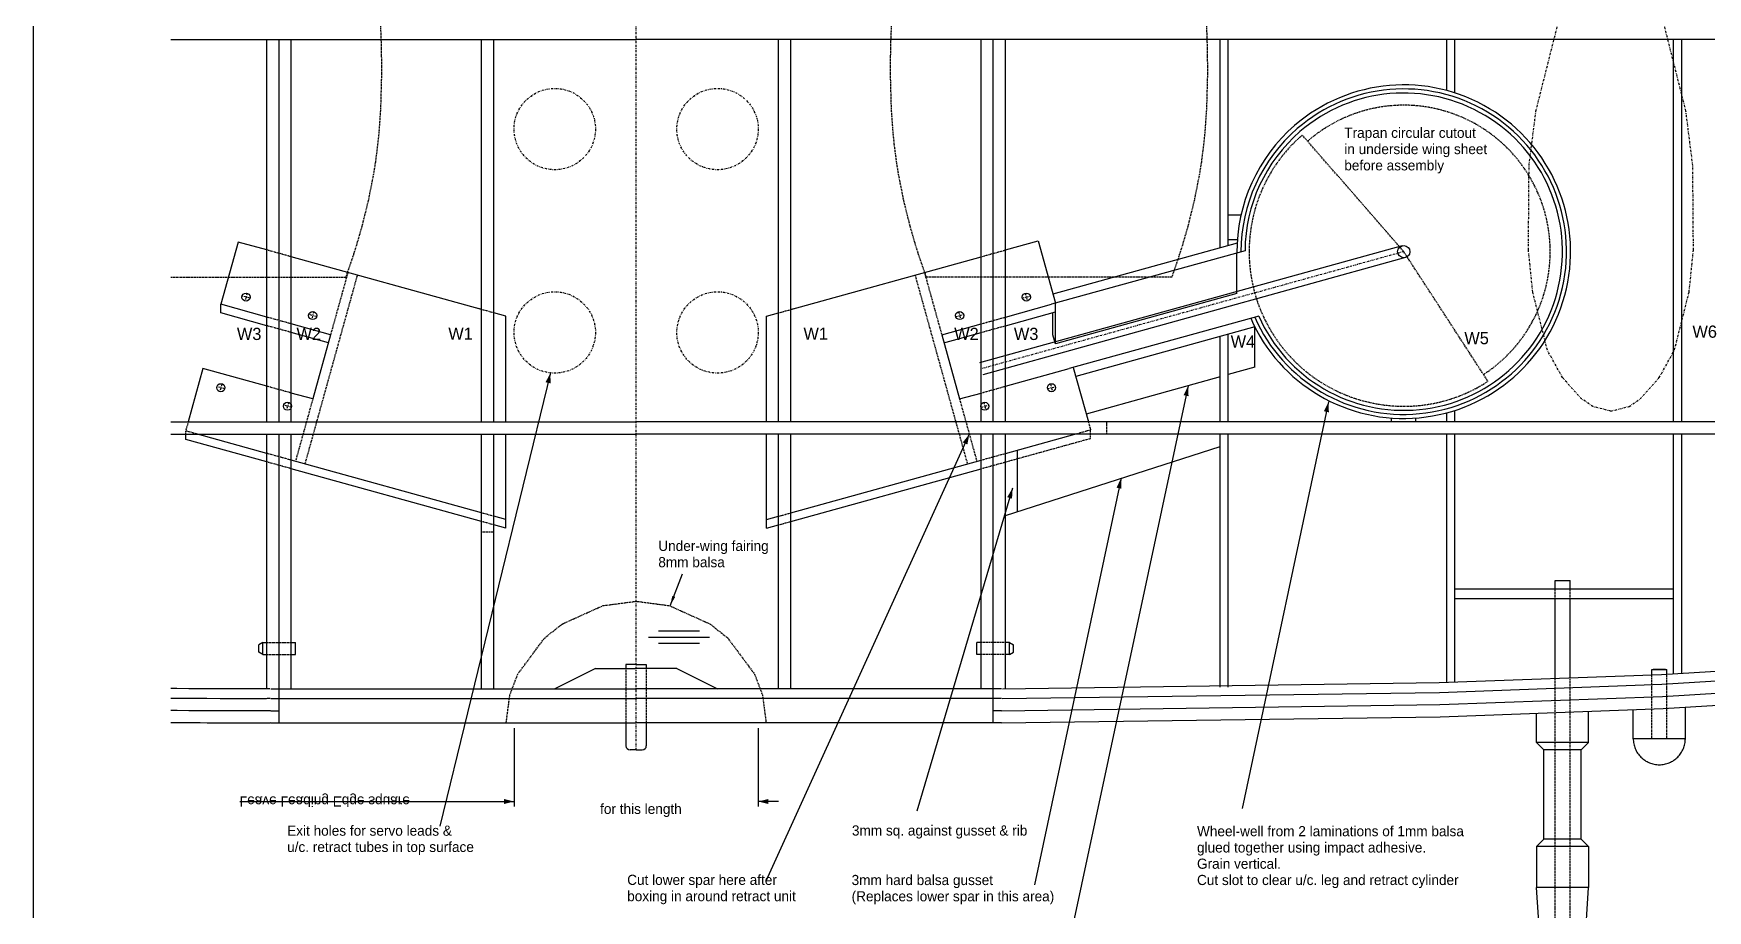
# Model space of a CAD drawing. Extents: x -1638 to 412, y -412 to 1290.
# Drawn here: x -1618.5 to -1207.1, y -52.7 to 162.9 of the extents above; entities that cross this region are included whole.
import ezdxf
from ezdxf.enums import TextEntityAlignment as Align

# ---------------------------------------------------------------- set-up
doc = ezdxf.new("R2010")
doc.units = 0
doc.linetypes.add('DASHDOT', pattern=[1, 0.5, -0.25, 0, -0.25])
doc.linetypes.add('HIDDEN', pattern=[0.375, 0.25, -0.125])
doc.layers.get('DEFPOINTS').update_dxf_attribs({"linetype": 'CONTINUOUS'})
for name, color, linetype in [('1', 7, 'CONTINUOUS'), ('3', 7, 'CONTINUOUS'), ('6', 7, 'CONTINUOUS'), ('7', 7, 'CONTINUOUS'), ('8', 7, 'CONTINUOUS')]:
    doc.layers.add(name, color=color, linetype=linetype)
doc.styles.add('txt', font='TXT', dxfattribs={"height": 0.2})
doc.dimstyles.new('MSADIM', dxfattribs={"dimtxt": 2.5, "dimasz": 2.5, "dimexe": 1.25, "dimexo": 1.25, "dimgap": 1.25, "dimtad": 1, "dimzin": 2, "dimcen": 1.25, "dimazin": 3, "dimtfac": 1, "dimtofl": 0, "dimtmove": 0, "dimatfit": 3, "dimtvp": 1.25})

# ---------------------------------------------------------------- blocks, each defined once
blk = doc.blocks.new('*D140')
at = {"layer": '7', "color": 215, "linetype": 'CONTINUOUS'}
blk.add_line((0, 0), (-29.7766, -139.0594), dxfattribs=at)
blk.add_solid([(-1.1346, -2.3137), (0, 0), (0.0877, -2.5754)], dxfattribs=at)
blk = doc.blocks.new('*D142')
at = {"layer": '7', "color": 215, "linetype": 'CONTINUOUS'}
blk.add_line((0, 0), (-27.1768, -111.4368), dxfattribs=at)
blk.add_solid([(-1.1995, -2.2807), (0, 0), (0.0149, -2.5769)], dxfattribs=at)
blk = doc.blocks.new('*D154')
at = {"layer": '7', "color": 215, "linetype": 'CONTINUOUS'}
blk.add_line((0, 0), (-49.961, -109.8671), dxfattribs=at)
blk.add_solid([(-1.6038, -2.017), (0, 0), (-0.4659, -2.5345)], dxfattribs=at)
blk = doc.blocks.new('*D157')
at = {"layer": '7', "color": 215, "linetype": 'CONTINUOUS'}
blk.add_line((0, 0), (-21.234, -99.9828), dxfattribs=at)
blk.add_solid([(-1.1307, -2.3156), (0, 0), (0.092, -2.5753)], dxfattribs=at)
blk = doc.blocks.new('*D158')
at = {"layer": '7', "color": 215, "linetype": 'CONTINUOUS'}
blk.add_line((0, 0), (-23.524, -79.4238), dxfattribs=at)
blk.add_solid([(-1.3092, -2.2196), (0, 0), (-0.1107, -2.5746)], dxfattribs=at)
blk = doc.blocks.new('*D159')
at = {"layer": '7', "color": 215, "linetype": 'CONTINUOUS'}
blk.add_line((0, 0), (-21.234, -99.9828), dxfattribs=at)
blk.add_solid([(-1.1307, -2.3156), (0, 0), (0.092, -2.5753)], dxfattribs=at)
blk = doc.blocks.new('*D164')
at = {"layer": '7', "color": 215, "linetype": 'CONTINUOUS'}
for p, q in [((-1500.3562, -7.8631), (-1500.3562, -27.1627)), ((-1440.3562, -7.8631), (-1440.3562, -27.1627)), ((-1567.7873, -25.9127), (-1500.3562, -25.9127)), ((-1435.3562, -25.9127), (-1440.3562, -25.9127))]:
    blk.add_line(p, q, dxfattribs=at)
for points in [[(-1502.8562, -25.2877), (-1500.3562, -25.9127), (-1502.8562, -25.2877), (-1502.8562, -26.5377)], [(-1437.8562, -26.5377), (-1440.3562, -25.9127), (-1437.8562, -26.5377), (-1437.8562, -25.2877)]]:
    blk.add_solid(points, dxfattribs=at)
at = {"layer": 'DEFPOINTS', "color": 0, "linetype": 'BYBLOCK'}
for p in [(-1500.3562, -6.6131), (-1440.3562, -6.6131), (-1537.19675, -24.6627), (-1500.3562, -25.9127)]:
    blk.add_point(p, dxfattribs=at).dxf.unprotected_set("ltscale", 0)
at = {"layer": '7', "color": 215, "linetype": 'CONTINUOUS', "style": 'txt', "text_generation_flag": 4}
blk.add_text('Leave Leading Edge square', height=2.5, dxfattribs=at).set_placement((-1567.7873, -24.6627))
blk = doc.blocks.new('*D170')
at = {"layer": '7', "color": 215, "linetype": 'CONTINUOUS'}
blk.add_line((0, 0), (3.0969, 7.83), dxfattribs=at)
blk.add_solid([(1.2682, 2.1868), (0, 0), (0.5708, 2.4627)], dxfattribs=at)

msp = doc.modelspace()

# ---------------------------------------------------------------- linework, layer by layer
at = {"layer": '3', "color": 166, "linetype": 'DASHDOT'}
for p, q in [((-1470.3562, -13.2131), (-1470.3562, 293.4286)), ((-1281.7272, 109.2488), (-1385.5562, 80.4545)), ((-1565.9606, 99.0475), (-1566.4952, 97.1202)), ((-1374.7516, 99.0475), (-1374.2172, 97.1202)), ((-1565.2642, 97.8165), (-1567.1916, 98.351)), ((-1375.448, 97.8165), (-1373.5208, 98.351)), ((-1548.8826, 93.2735), (-1550.8098, 93.808)), ((-1549.579, 94.5044), (-1550.1136, 92.5771)), ((-1391.8298, 93.2735), (-1389.9024, 93.808)), ((-1391.1334, 94.5044), (-1390.5988, 92.5771)), ((-1571.4454, 75.5308), (-1573.3726, 76.0653)), ((-1572.1418, 76.7618), (-1572.6764, 74.8345)), ((-1369.267, 75.5308), (-1367.3396, 76.0653)), ((-1368.5704, 76.7618), (-1368.036, 74.8345)), ((-1555.0636, 70.9878), (-1556.991, 71.5223)), ((-1555.7602, 72.2187), (-1556.2946, 70.2914)), ((-1385.6486, 70.9878), (-1383.7214, 71.5223)), ((-1384.9522, 72.2187), (-1384.4176, 70.2914))]:
    msp.add_line(p, q, dxfattribs=at)
at = {"layer": '3', "color": 5, "linetype": 'CONTINUOUS'}
for p, q in [((-1584.6944, 161.3869), (-1470.3562, 161.3869)), ((-1561.102, 67.3869), (-1561.102, 161.3869)), ((-1558.102, 67.3869), (-1558.102, 161.3869)), ((-1555.102, 67.3869), (-1555.102, 161.3869)), ((-1508.3562, 67.3869), (-1508.3562, 161.3869)), ((-1505.3562, 67.3869), (-1505.3562, 161.3869)), ((-941.0398, 161.3869), (-1470.3562, 161.3869)), ((-1435.3562, 67.3869), (-1435.3562, 161.3869)), ((-1432.3562, 67.3869), (-1432.3562, 161.3869)), ((-1385.6104, 67.3869), (-1385.6104, 161.3869)), ((-1382.6104, 67.3869), (-1382.6104, 161.3869)), ((-1379.6104, 67.3869), (-1379.6104, 161.3869)), ((-1326.875, 110.1633), (-1326.875, 161.3869)), ((-1324.875, 110.7179), (-1324.875, 161.3869)), ((-1271.1396, 148.8582), (-1271.1396, 161.3869)), ((-1269.1396, 148.2687), (-1269.1396, 161.3869)), ((-1215.4042, 67.3869), (-1215.4042, 161.3869)), ((-1213.4042, 67.3869), (-1213.4042, 161.3869)), ((-1324.875, 118.2699), (-1321.7224, 118.2699)), ((-1568.1796, 111.6249), (-1572.4288, 96.3033)), ((-1561.102, 109.6622), (-1568.1798, 111.6249)), ((-1379.6104, 109.6622), (-1371.569, 111.8921)), ((-1371.569, 111.8921), (-1367.3198, 96.5705)), ((-1322.6744, 111.3282), (-1367.9318, 98.7772)), ((-1324.875, 112.2699), (-1322.6156, 112.2699)), ((-1508.3562, 95.0344), (-1555.102, 107.9982)), ((-1432.3562, 95.0344), (-1385.6104, 107.9982)), ((-1320.7264, 109.492), (-1368.2834, 96.3033)), ((-1322.726, 98.9932), (-1322.726, 108.9375)), ((-1322.726, 98.9932), (-1367.3198, 86.6262)), ((-1572.4288, 94.1953), (-1572.4288, 96.3033)), ((-1561.102, 93.162), (-1572.4288, 96.3033)), ((-1379.6104, 93.162), (-1368.2834, 96.3033)), ((-1367.3198, 86.6262), (-1367.3198, 96.5705)), ((-1561.102, 91.054), (-1572.4288, 94.1953)), ((-1545.4472, 88.8206), (-1555.102, 91.498)), ((-1502.3562, 93.3704), (-1505.3562, 94.2023)), ((-1502.3562, 67.3869), (-1502.3562, 93.3704)), ((-1438.3562, 93.3704), (-1435.3562, 94.2023)), ((-1438.3562, 67.3869), (-1438.3562, 93.3704)), ((-1395.265, 88.8206), (-1385.6104, 91.498)), ((-1379.6104, 91.054), (-1367.3198, 94.4625)), ((-1367.9318, 88.8329), (-1367.9318, 94.2928)), ((-1317.3716, 93.4225), (-1363.9058, 80.5175)), ((-1318.3318, 90.7798), (-1362.3302, 78.578)), ((-1318.3318, 80.8355), (-1318.3318, 90.7798)), ((-1545.9902, 86.8631), (-1555.102, 89.39)), ((-1545.4472, 88.8206), (-1549.8252, 73.0347)), ((-1395.265, 88.8206), (-1390.8872, 73.0347)), ((-1394.7222, 86.8631), (-1385.6104, 89.39)), ((-1367.3198, 86.6262), (-1367.9318, 88.8329)), ((-1326.875, 67.3869), (-1326.875, 88.4106)), ((-1324.875, 67.3869), (-1324.875, 88.9652)), ((-1576.8066, 80.5175), (-1580.448, 67.3869)), ((-1561.102, 76.1622), (-1576.8066, 80.5175)), ((-1379.6104, 76.1622), (-1363.9058, 80.5175)), ((-1362.9422, 80.7847), (-1359.2266, 67.3869)), ((-1326.875, 78.4663), (-1359.7694, 69.3439)), ((-1318.3318, 80.8355), (-1324.875, 79.021)), ((-1549.8252, 73.0347), (-1555.102, 74.4981)), ((-1390.8872, 73.0347), (-1385.6104, 74.4981)), ((-1269.1396, 67.3869), (-1269.1396, 70.2289)), ((-1584.6944, 67.3869), (-1470.3562, 67.3869)), ((-877.2674, 67.3869), (-1470.3562, 67.3869)), ((-1284.7272, 67.3869), (-1284.7272, 68.3587)), ((-1278.7272, 67.3869), (-1278.7272, 68.3587)), ((-1271.1396, 67.3869), (-1271.1396, 69.6394)), ((-1584.6944, 64.3869), (-1470.3562, 64.3869)), ((-1581.0556, 63.0882), (-1581.0556, 64.3869)), ((-1561.102, 57.5545), (-1581.0556, 63.0882)), ((-1561.102, 59.6622), (-1578.1386, 64.3869)), ((-1561.102, 1.7538), (-1561.102, 64.3869)), ((-1558.102, -6.6131), (-1558.102, 64.3869)), ((-1555.102, 1.7869), (-1555.102, 64.3869)), ((-1508.3562, 1.7869), (-1508.3562, 64.3869)), ((-1505.3562, 1.7869), (-1505.3562, 64.3869)), ((-1502.3562, 41.2629), (-1502.3562, 64.3869)), ((-879.0442, 64.3869), (-1470.3562, 64.3869)), ((-1438.3562, 41.2629), (-1438.3562, 64.3869)), ((-1435.3562, 1.7869), (-1435.3562, 64.3869)), ((-1432.3562, 1.7869), (-1432.3562, 64.3869)), ((-1385.6104, 1.7869), (-1385.6104, 64.3869)), ((-1382.6104, -6.6131), (-1382.6104, 64.3869)), ((-1379.6104, 59.6622), (-1362.5734, 64.3869)), ((-1379.6104, 1.7538), (-1379.6104, 64.3869)), ((-1326.875, 2.1836), (-1326.875, 64.3869)), ((-1324.875, 2.2136), (-1324.875, 64.3869)), ((-1271.1396, 3.3716), (-1271.1396, 64.3869)), ((-1269.1396, 3.4299), (-1269.1396, 64.3869)), ((-1215.4042, 5.4667), (-1215.4042, 64.3869)), ((-1213.4042, 5.5597), (-1213.4042, 64.3869)), ((-1508.3562, 45.0346), (-1555.102, 57.9983)), ((-1432.3562, 45.0346), (-1385.6104, 57.9983)), ((-1379.6104, 44.3869), (-1326.875, 61.3869)), ((-1376.6104, 45.354), (-1376.6104, 60.4942)), ((-1508.3562, 42.9268), (-1555.102, 55.8906)), ((-1432.3562, 42.9268), (-1385.6104, 55.8906)), ((-1502.3562, 43.3706), (-1505.3562, 44.2026)), ((-1502.3562, 41.2629), (-1505.3562, 42.0949)), ((-1438.3562, 43.3706), (-1435.3562, 44.2026)), ((-1438.3562, 41.2629), (-1435.3562, 42.0949)), ((-1269.1396, 26.3869), (-1215.4042, 26.3869)), ((-1244.5264, 28.3869), (-1240.8692, 28.3869)), ((-1244.5264, 26.3869), (-1244.5264, 28.3869)), ((-1240.8692, 26.3869), (-1240.8692, 28.3869)), ((-1269.1396, 23.9869), (-1215.4042, 23.9869)), ((-1244.5264, 4.2512), (-1244.5264, 23.9869)), ((-1240.8692, 4.3894), (-1240.8692, 23.9869)), ((-1562.102, 13.1898), (-1563.102, 12.6125)), ((-1563.102, 10.7671), (-1563.102, 12.6125)), ((-1562.102, 10.1898), (-1562.102, 13.1898)), ((-1562.102, 13.1898), (-1561.102, 13.1898)), ((-1555.102, 13.1898), (-1554.102, 13.1898)), ((-1554.102, 10.1898), (-1554.102, 13.1898)), ((-1386.6104, 10.1898), (-1386.6104, 13.1898)), ((-1385.6104, 13.1898), (-1386.6104, 13.1898)), ((-1378.6104, 13.1898), (-1379.6104, 13.1898)), ((-1378.6104, 10.1898), (-1378.6104, 13.1898)), ((-1378.6104, 13.1898), (-1377.6104, 12.6125)), ((-1377.6104, 10.7671), (-1377.6104, 12.6125)), ((-1562.102, 10.1898), (-1563.102, 10.7671)), ((-1562.102, 10.1898), (-1561.102, 10.1898)), ((-1555.102, 10.1898), (-1554.102, 10.1898)), ((-1385.6104, 10.1898), (-1386.6104, 10.1898)), ((-1378.6104, 10.1898), (-1379.6104, 10.1898)), ((-1378.6104, 10.1898), (-1377.6104, 10.7671)), ((-1480.3562, 6.7869), (-1490.3562, 1.7869)), ((-1480.3562, 6.7869), (-1470.3562, 6.7869)), ((-1470.3562, 7.7869), (-1472.8562, 7.7869)), ((-1472.8562, 7.7869), (-1472.8562, 6.7869)), ((-1470.3562, 7.7869), (-1467.8562, 7.7869)), ((-1460.3562, 6.7869), (-1470.3562, 6.7869)), ((-1467.8562, 7.7869), (-1467.8562, 6.7869)), ((-1460.3562, 6.7869), (-1450.3562, 1.7869)), ((-1220.755, 5.2238), (-1220.755, 6.5329)), ((-1220.755, 6.5329), (-1217.0978, 6.5329)), ((-1217.4264, 6.5329), (-1220.4264, 6.5329)), ((-1217.0978, 5.3889), (-1217.0978, 6.5329)), ((-1560.102, 1.7869), (-1470.3562, 1.7869)), ((-1380.6104, 1.7869), (-1470.3562, 1.7869)), ((-1560.102, -0.6131), (-1470.3562, -0.6131)), ((-1560.102, -3.6131), (-1558.102, -3.6131)), ((-1380.6104, -0.6131), (-1470.3562, -0.6131)), ((-1380.6104, -3.6131), (-1382.6104, -3.6131)), ((-1236.2978, -11.3855), (-1236.2978, -3.9157)), ((-1225.3264, -10.4671), (-1225.3264, -3.4441)), ((-1212.5264, -10.4671), (-1212.5264, -2.8505)), ((-1560.102, -6.6131), (-1470.3562, -6.6131)), ((-1472.8562, -6.6131), (-1472.8562, -12.2131)), ((-1380.6104, -6.6131), (-1470.3562, -6.6131)), ((-1467.8562, -6.6131), (-1467.8562, -12.2131)), ((-1249.0978, -11.3855), (-1249.0978, -4.4225)), ((-1236.2978, -11.3855), (-1249.0978, -11.3855)), ((-1247.2678, -13.2153), (-1249.0978, -11.3855)), ((-1238.1278, -13.2153), (-1236.2978, -11.3855)), ((-1212.5264, -10.4671), (-1225.3264, -10.4671)), ((-1470.3562, -13.2131), (-1471.8562, -13.2131)), ((-1470.3562, -13.2131), (-1468.8562, -13.2131)), ((-1247.268, -35.1717), (-1247.268, -13.2153)), ((-1238.1278, -13.2153), (-1247.268, -13.2153)), ((-1238.1278, -35.1717), (-1238.1278, -13.2153)), ((-1249.0978, -37.0016), (-1247.268, -35.1717)), ((-1236.2978, -37.0016), (-1249.0978, -37.0016)), ((-1249.0978, -37.0016), (-1249.0978, -47.0665)), ((-1238.1278, -35.1717), (-1247.268, -35.1717)), ((-1236.2978, -37.0016), (-1238.1278, -35.1717)), ((-1236.2978, -37.0016), (-1236.2978, -47.0665)), ((-1236.2978, -47.0665), (-1249.0978, -47.0665)), ((-1245.4408, -102.8809), (-1249.0978, -47.0665)), ((-1239.955, -102.8809), (-1236.2978, -47.0665))]:
    msp.add_line(p, q, dxfattribs=at)
at = {"layer": '3', "color": 202, "linetype": 'HIDDEN'}
for p, q in [((-1281.7272, 109.2488), (-1306.6574, 137.9277)), ((-1555.102, 107.9982), (-1561.102, 109.6622)), ((-1385.6104, 107.9982), (-1379.6104, 109.6622)), ((-1261.0308, 77.3793), (-1281.7272, 109.2488)), ((-1584.6944, 102.9915), (-1571.8424, 102.9915)), ((-1571.8424, 102.9929), (-1541.6708, 102.9929)), ((-1538.8854, 103.5009), (-1551.7616, 57.0719)), ((-1541.198, 104.1423), (-1545.4472, 88.8206)), ((-1401.827, 103.5009), (-1388.9508, 57.0719)), ((-1399.5142, 104.1423), (-1395.265, 88.8206)), ((-1368.87, 102.9929), (-1399.0416, 102.9929)), ((-1338.6984, 102.9915), (-1368.87, 102.9915)), ((-1505.3562, 94.2023), (-1509.1552, 95.256)), ((-1435.3562, 94.2023), (-1431.557, 95.256)), ((-1555.102, 91.498), (-1561.102, 93.162)), ((-1555.102, 89.39), (-1561.102, 91.054)), ((-1385.6104, 91.498), (-1379.6104, 93.162)), ((-1385.6104, 89.39), (-1379.6104, 91.054)), ((-1555.102, 74.4981), (-1561.102, 76.1622)), ((-1385.6104, 74.4981), (-1379.6104, 76.1622)), ((-1549.8252, 73.0347), (-1554.0742, 57.7133)), ((-1390.8872, 73.0347), (-1386.638, 57.7133)), ((-1580.448, 67.3869), (-1581.0556, 65.1956)), ((-1359.2266, 67.3869), (-1358.6932, 65.463)), ((-1354.6818, 64.3869), (-1354.6818, 67.3869)), ((-1578.1388, 64.3869), (-1581.0556, 65.1958)), ((-1581.0556, 64.3869), (-1581.0556, 65.1956)), ((-1385.6104, 55.8906), (-1358.6932, 63.3552)), ((-1362.5734, 64.3869), (-1358.6932, 65.463)), ((-1358.6932, 63.3554), (-1358.6932, 65.463)), ((-1555.102, 57.9983), (-1561.102, 59.6622)), ((-1385.6104, 57.9983), (-1379.6104, 59.6622)), ((-1555.102, 55.8906), (-1561.102, 57.5545)), ((-1505.3562, 44.2026), (-1508.3562, 45.0346)), ((-1505.3562, 42.0949), (-1508.3562, 42.9268)), ((-1435.3562, 44.2026), (-1432.3562, 45.0346)), ((-1435.3562, 42.0949), (-1432.3562, 42.9268)), ((-1508.3562, 40.3498), (-1505.3562, 40.3498)), ((-1244.5264, 23.9869), (-1244.5264, 26.3869)), ((-1240.8692, 23.9869), (-1240.8692, 26.3869)), ((-1561.102, 13.1898), (-1555.102, 13.1898)), ((-1379.6104, 13.1898), (-1385.6104, 13.1898)), ((-1561.102, 10.1898), (-1555.102, 10.1898)), ((-1379.6104, 10.1898), (-1385.6104, 10.1898)), ((-1472.8562, 6.7869), (-1472.8562, -6.6131)), ((-1467.8562, 6.7869), (-1467.8562, -6.6131)), ((-1244.5264, -102.8809), (-1244.5264, 4.2512)), ((-1240.8692, -102.8809), (-1240.8692, 4.3894)), ((-1220.755, -10.4671), (-1220.755, 5.2238)), ((-1217.0978, -10.4671), (-1217.0978, 5.3889))]:
    msp.add_line(p, q, dxfattribs=at)
at = {"layer": '3', "color": 195, "linetype": 'CONTINUOUS'}
for p, q in [((-1282.128, 110.6942), (-1385.957, 81.8999)), ((-1281.3262, 107.8033), (-1385.1552, 79.009))]:
    msp.add_line(p, q, dxfattribs=at)
at = {"layer": '3', "color": 195, "linetype": 'DASHDOT'}
for p, q in [((-1555.1562, 70.7197), (-1555.1562, 81.8764)), ((-1385.5562, 70.7197), (-1385.5562, 81.8764))]:
    msp.add_line(p, q, dxfattribs=at)
at = {"layer": '3', "color": 155, "linetype": 'CONTINUOUS'}
for p, q in [((-1452.3273, 14.4213), (-1467.3273, 14.4213)), ((-1454.8274, 15.9214), (-1464.8274, 15.9213)), ((-1454.8273, 12.9214), (-1464.8274, 12.9214))]:
    msp.add_line(p, q, dxfattribs=at)
at = {"layer": '3', "color": 202, "linetype": 'HIDDEN'}
for points in [[(-1541.6708, 102.9915), (-1539.769007, 108.529045), (-1538.897005, 111.307806), (-1537.691938, 115.490074), (-1536.126213, 121.799152), (-1534.866292, 128.156946), (-1534.356478, 131.356187), (-1533.799923, 135.676671), (-1533.506786, 138.569676), (-1533.093027, 144.380644), (-1532.855545, 153.141234), (-1532.915221, 158.996853), (-1533.036838, 162.901655), (-1533.44224, 170.700811), (-1534.389499, 182.642031), (-1535.194172, 190.571132), (-1537.099317, 206.385302), (-1538.988324, 220.22745), (-1540.013141, 227.140573), (-1541.6708, 237.495)], [(-1399.0416, 102.9915), (-1400.943384, 108.529045), (-1401.815377, 111.307806), (-1403.020424, 115.490074), (-1404.586116, 121.799152), (-1405.846008, 128.156946), (-1406.355812, 131.356187), (-1406.912359, 135.676671), (-1407.205496, 138.569676), (-1407.61926, 144.380644), (-1407.856764, 153.141234), (-1407.797108, 158.996853), (-1407.675505, 162.901655), (-1407.270127, 170.700811), (-1406.322889, 182.642031), (-1405.518215, 190.571132), (-1403.613026, 206.385302), (-1401.723957, 220.22745), (-1400.699145, 227.140573), (-1399.0416, 237.495)], [(-1338.6984, 102.9915), (-1336.796607, 108.529045), (-1335.924604, 111.307806), (-1334.719536, 115.490074), (-1333.153806, 121.799152), (-1331.893876, 128.156946), (-1331.384054, 131.356187), (-1330.827487, 135.676671), (-1330.53434, 138.569676), (-1330.120561, 144.380644), (-1329.883048, 153.141234), (-1329.942707, 158.996853), (-1330.064316, 162.901655), (-1330.469712, 170.700811), (-1331.41699, 182.642031), (-1332.221691, 190.571132), (-1334.12689, 206.385302), (-1336.015919, 220.22745), (-1337.04074, 227.140573), (-1338.6984, 237.495)], [(-1502.3062, -6.6131), (-1501.386169, 0.280178), (-1499.46262, 5.38176), (-1492.863414, 14.278596), (-1488.542718, 17.714421), (-1478.515193, 22.237643), (-1470.3562, 23.315874), (-1462.197207, 22.237643), (-1452.169682, 17.714421), (-1447.848986, 14.278596), (-1441.24978, 5.38176), (-1439.326231, 0.280178), (-1438.4062, -6.6131)]]:
    msp.add_lwpolyline(points, dxfattribs=at)
at = {"layer": '3', "color": 155, "linetype": 'DASHDOT'}
for points in [[(-1230.8122, 70.0519), (-1235.270582, 71.188613), (-1238.018752, 73.054933), (-1242.699577, 78.284239), (-1246.425555, 85.047903), (-1250.015028, 99.322306), (-1251.084983, 109.609684), (-1250.929421, 130.42214), (-1249.2439, 143.757735), (-1242.699671, 169.754236), (-1230.8122, 199.8727)], [(-1230.8122, 70.0519), (-1226.353678, 71.188613), (-1223.605465, 73.054933), (-1218.924623, 78.284239), (-1215.198645, 85.047903), (-1211.609172, 99.322306), (-1210.539217, 109.609684), (-1210.694779, 130.42214), (-1212.380302, 143.757735), (-1218.924589, 169.754236), (-1230.8122, 199.8727)]]:
    msp.add_lwpolyline(points, dxfattribs=at)
at = {"layer": '3', "color": 5, "linetype": 'CONTINUOUS'}
for points in [[(-1380.6104, -6.6131), (-1272.780718, -5.077309), (-1218.013923, -3.060003), (-1109.226015, 3.600624), (-1055.922906, 8.343271), (-1029.385265, 11.5523), (-989.95234, 18.034895), (-951.214213, 27.183735), (-932.192377, 32.991218), (-896.645929, 46.691471), (-879.353258, 54.828755), (-866.464916, 61.946512), (-860.47583, 66.181151), (-852.479255, 73.924014), (-846.701474, 82.785579), (-844.769669, 87.595116), (-843.55913, 94.899848), (-843.85649, 98.52429), (-846.124948, 105.544122), (-850.14576, 112.261712), (-861.143824, 124.805316), (-882.550668, 144.505731), (-897.120909, 155.934434), (-927.2674, 175.7112)], [(-1380.3076, 1.7814), (-1272.986134, 3.318866), (-1218.382433, 5.330417), (-1110.071384, 11.954614), (-1057.173535, 16.652579), (-1030.892344, 19.821179), (-991.914837, 26.206619), (-953.720718, 35.199666), (-935.005409, 40.902049), (-917.42322, 47.188776), (-883.792971, 61.961925), (-875.2674, 66.4438)], [(-1380.3942, -0.617), (-1272.927388, 0.919957), (-1218.277106, 2.933155), (-1109.829856, 9.567759), (-1056.816242, 14.278497), (-1030.461786, 17.45865), (-991.354153, 23.871851), (-953.004568, 32.909405), (-934.201648, 38.64181), (-916.522883, 44.966543), (-882.524385, 59.923856), (-875.2674, 63.7026)], [(-1380.5022, -3.615), (-1272.85408, -2.078654), (-1218.145522, -0.063413), (-1109.527916, 6.58416), (-1056.369533, 11.310841), (-1029.923477, 14.50543), (-990.653198, 20.953328), (-952.109366, 30.046531), (-933.197013, 35.816479), (-897.948605, 49.386184), (-880.938894, 57.376243), (-875.2674, 60.298)], [(-1560.4046, 1.7814), (-1560.641037, 1.774784), (-1561.091486, 1.767007), (-1561.373604, 1.763584), (-1562.144067, 1.757071), (-1563.098091, 1.75228), (-1563.64228, 1.750561), (-1564.861693, 1.748534), (-1565.53559, 1.748249), (-1566.624807, 1.748767), (-1569.077168, 1.753352), (-1570.435832, 1.757498), (-1572.633133, 1.766148), (-1575.848481, 1.782428), (-1577.573521, 1.792693), (-1580.301489, 1.810857), (-1583.191228, 1.832464), (-1584.6944, 1.8446)], [(-1560.3182, -0.617), (-1560.55736, -0.623706), (-1561.011631, -0.631599), (-1561.29574, -0.635077), (-1562.070869, -0.641708), (-1563.029809, -0.646607), (-1563.576545, -0.648377), (-1564.801225, -0.650499), (-1565.477837, -0.650828), (-1566.571227, -0.650371), (-1569.03227, -0.645891), (-1570.395433, -0.641789), (-1572.599667, -0.633193), (-1575.824571, -0.616962), (-1577.554513, -0.606713), (-1580.289973, -0.588558), (-1583.187355, -0.566945), (-1584.6944, -0.5548)], [(-1560.21, -3.615), (-1560.359379, -3.619538), (-1560.619265, -3.625136), (-1560.774921, -3.627736), (-1561.186952, -3.633084), (-1561.962596, -3.639749), (-1562.922703, -3.644697), (-1563.470293, -3.646497), (-1564.697273, -3.648684), (-1565.375353, -3.649048), (-1566.471371, -3.648646), (-1568.939332, -3.644277), (-1570.306857, -3.640227), (-1572.518859, -3.631704), (-1575.756598, -3.615548), (-1577.494097, -3.605324), (-1580.242417, -3.587187), (-1583.154595, -3.565563), (-1584.6698, -3.5534)], [(-1560.102, -6.6131), (-1560.347955, -6.620038), (-1560.811767, -6.628223), (-1561.100847, -6.63184), (-1561.88763, -6.638767), (-1562.85885, -6.643936), (-1563.411952, -6.645832), (-1564.649794, -6.648186), (-1565.333196, -6.648621), (-1566.43702, -6.648311), (-1568.919782, -6.64408), (-1570.294205, -6.640078), (-1572.515793, -6.631604), (-1575.764634, -6.615479), (-1577.506856, -6.605258), (-1580.261094, -6.587114), (-1583.177641, -6.565474), (-1584.6944, -6.5533)]]:
    msp.add_lwpolyline(points, dxfattribs=at)
msp.add_lwpolyline([(-1225.326294, -10.467081, 0.049128), (-1225.203321, -11.71561, 0.049128), (-1224.83913, -12.916159, 0.049128), (-1224.247715, -14.02259, 0.049127), (-1223.451804, -14.992386, 0.049127), (-1222.481985, -15.788277, 0.049126), (-1221.375525, -16.379677, 0.049126), (-1220.174947, -16.743859, 0.049126), (-1218.926387, -16.866828, 0.049126), (-1217.677827, -16.743859, 0.049126), (-1216.477249, -16.379677, 0.049126), (-1215.370789, -15.788277, 0.049127), (-1214.400969, -14.992386, 0.049127), (-1213.605059, -14.02259, 0.049128), (-1213.013644, -12.916159, 0.049128), (-1212.649453, -11.71561, 0.049128), (-1212.52648, -10.467081, 0.049128)], format="xyb", dxfattribs=at)
at = {"layer": '3', "color": 155, "linetype": 'DASHDOT'}
for centre in [(-1490.35615, 139.3869), (-1450.35615, 139.3869), (-1490.35615, 89.3869), (-1450.35615, 89.3869)]:
    msp.add_circle(centre, 10, dxfattribs=at)
at = {"layer": '3', "color": 195, "linetype": 'CONTINUOUS'}
msp.add_circle((-1281.72715, 109.2488), 1.5, dxfattribs=at)
at = {"layer": '3', "color": 5, "linetype": 'CONTINUOUS'}
for centre in [(-1566.22791, 98.083829), (-1374.48439, 98.083829), (-1549.84621, 93.540729), (-1390.86609, 93.540729), (-1572.40901, 75.798129), (-1368.30329, 75.798129), (-1556.02731, 71.255029), (-1384.68499, 71.255029)]:
    msp.add_circle(centre, 1, dxfattribs=at)
for centre, radius, start, end in [((-1281.72715, 109.2488), 41, 203.526853, 130.840183), ((-1281.72715, 109.2488), 40, 203.728994, 130.840183), ((-1281.72715, 109.2488), 39, 203.941417, 130.840183), ((-1281.72715, 109.2488), 41, 130.840183, 180.435089), ((-1281.72715, 109.2488), 40, 130.840183, 180.049189), ((-1281.72715, 109.2488), 39, 130.840183, 179.642725), ((-1471.85615, -12.2131), 1, 180, 270), ((-1468.85615, -12.2131), 1, 270, 360)]:
    msp.add_arc(centre, radius, start, end, dxfattribs=at)
at = {"layer": '3', "color": 202, "linetype": 'HIDDEN'}
for radius, start, end in [(36, 303.000006, 131.000128), (38, 131.000128, 303.000006)]:
    msp.add_arc((-1281.72715, 109.2488), radius, start, end, dxfattribs=at)
at = {"layer": '6', "color": 202, "linetype": 'CONTINUOUS'}
msp.add_line((-1618.4576, -391.8181), (-1618.4576, 409.1819), dxfattribs=at)

# ---------------------------------------------------------------- block references
at = {"layer": '7', "color": 215, "linetype": 'CONTINUOUS'}
for name, p in [('*D142', (-1491.4124, 79.4428)), ('*D140', (-1334.699, 76.2965)), ('*D159', (-1300.213, 72.3295)), ('*D154', (-1388.4888, 64.3869)), ('*D157', (-1351.1934, 53.5475)), ('*D158', (-1377.8682, 51.1117)), ('*D170', (-1462.0305, 22.193))]:
    msp.add_blockref(name, p, dxfattribs=at)

# ---------------------------------------------------------------- texts
at = {"layer": '1', "color": 250, "linetype": 'CONTINUOUS', "style": 'txt'}
for s, p in [('for this length', (-1479.2172, -26.469)), ('Exit holes for servo leads &', (-1556.127, -31.8251)), ('3mm sq. against gusset & rib', (-1417.3322, -31.7742)), ('Wheel-well from 2 laminations of 1mm balsa', (-1332.5302, -31.9494)), ('u/c. retract tubes in top surface', (-1556.127, -35.8251)), ('glued together using impact adhesive.', (-1332.5302, -35.9494)), ('Grain vertical.', (-1332.5302, -39.9494)), ('Cut lower spar here after', (-1472.5602, -43.9158)), ('3mm hard balsa gusset', (-1417.4064, -43.9542)), ('Cut slot to clear u/c. leg and retract cylinder', (-1332.5302, -43.9494)), ('boxing in around retract unit', (-1472.5602, -47.9158)), ('(Replaces lower spar in this area)', (-1417.4064, -47.9542))]:
    msp.add_text(s, height=2.5, dxfattribs=at).set_placement(p, align=Align.TOP_LEFT)
at = {"layer": '7', "color": 250, "linetype": 'CONTINUOUS', "style": 'txt'}
for s, p in [('Under-wing fairing', (-1464.9143, 38.1811)), ('8mm balsa', (-1464.9143, 34.1811))]:
    msp.add_text(s, height=2.5, dxfattribs=at).set_placement(p, align=Align.TOP_LEFT)
at = {"layer": '8', "color": 250, "linetype": 'CONTINUOUS', "style": 'txt'}
for s, p in [('Trapan circular cutout', (-1296.3378, 139.7279)), ('in underside wing sheet', (-1296.3378, 135.7278)), ('before assembly', (-1296.3378, 131.7278))]:
    msp.add_text(s, height=2.5, dxfattribs=at).set_placement(p, align=Align.TOP_LEFT)
for s, p in [('W3', (-1568.4658, 89.0332)), ('W2', (-1553.8134, 89.0332)), ('W1', (-1516.5166, 89.0949)), ('W1', (-1429.235, 89.0949)), ('W2', (-1392.1922, 89.0332)), ('W3', (-1377.5238, 89.0332)), ('W6', (-1210.7806, 89.5917)), ('W4', (-1324.25, 87.1584)), ('W5', (-1266.83, 88.0007))]:
    msp.add_text(s, height=3, dxfattribs=at).set_placement(p, align=Align.MIDDLE_LEFT)

# ---------------------------------------------------------------- dimensions: what is measured, and where the dimension line sits
at = {"layer": '7', "color": 215, "linetype": 'CONTINUOUS'}
dim = msp.add_linear_dim(base=(-1500.3562, -25.9127), p1=(-1440.3562, -6.6131), p2=(-1500.3562, -6.6131), dimstyle='MSADIM', dxfattribs=at)
dim.commit()
dim.dimension.update_dxf_attribs({"geometry": '*D164', "text_midpoint": (-1537.19675, -24.6627), "dimtype": 128})

doc.saveas('drawing.dxf')
